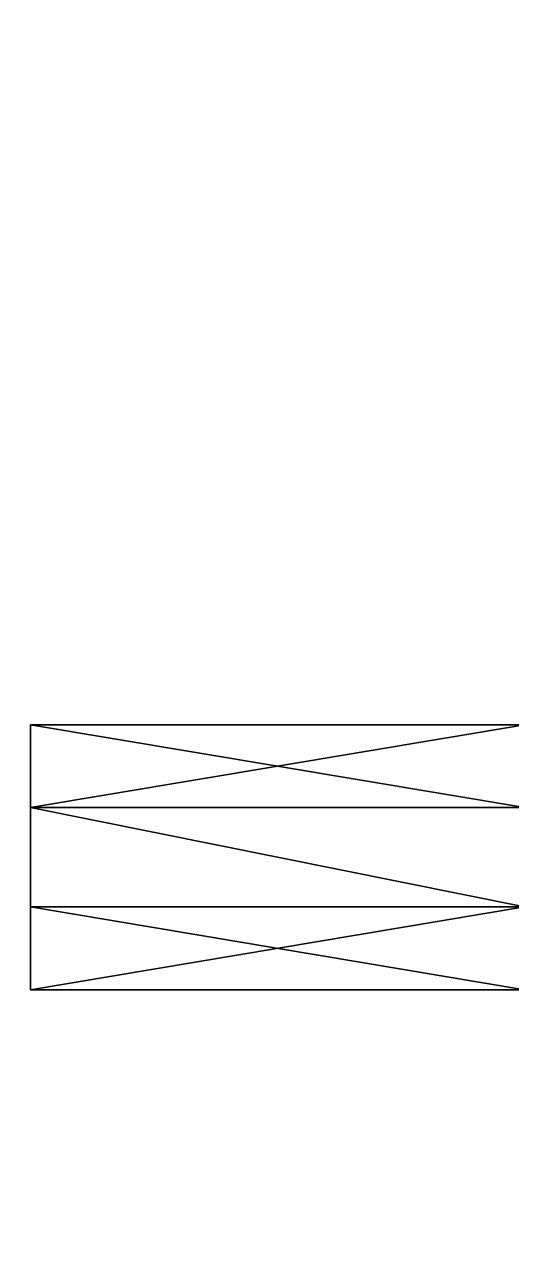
# Model space of a CAD drawing. Extents: x 0 to 2825, y -3457 to 0.
# Drawn here: x 2197.87 to 2212.56, y -2387.14 to -2349.86 of the extents above; entities that cross this region are included whole.
import ezdxf

# ---------------------------------------------------------------- set-up
doc = ezdxf.new("R2010")
doc.units = 0
for name, color, linetype in [('LAYER0', 7, 'CONTINUOUS'), ('LAYER1', 7, 'CONTINUOUS'), ('LAYER328', 7, 'CONTINUOUS'), ('LAYER340', 254, 'CONTINUOUS'), ('LAYER354', 254, 'CONTINUOUS'), ('LAYER36', 253, 'CONTINUOUS'), ('LAYER368', 254, 'CONTINUOUS')]:
    doc.layers.add(name, color=color, linetype=linetype)

msp = doc.modelspace()

# ---------------------------------------------------------------- linework, layer by layer
at = {"layer": 'LAYER0', "invisible_edges": 1}
for points in [[(2825, 0), (0, -3457), (0, 0), (2825, 0)], [(2825, -3457, 5), (0, 0, 5), (0, -3457, 5), (2825, -3457, 5)], [(0, 0, 5), (2825, -3457, 5), (2825, 0, 5), (0, 0, 5)], [(0, -3457), (2825, 0), (2825, -3457), (0, -3457)]]:
    msp.add_3dface(points, dxfattribs=at)
at = {"layer": 'LAYER328', "invisible_edges": 1}
for points in [[(2195, -2132, 5), (2213, -2432, 5), (2195, -2432, 5), (2195, -2132, 5)], [(2213, -2432, 5), (2195, -2132, 5), (2213, -2132, 5), (2213, -2432, 5)], [(2213, -2132, 835), (2195, -2432, 835), (2213, -2432, 835), (2213, -2132, 835)], [(2195, -2432, 835), (2213, -2132, 835), (2195, -2132, 835), (2195, -2432, 835)]]:
    msp.add_3dface(points, dxfattribs=at)
at = {"layer": 'LAYER340'}
for points in [[(2198.05, -2371, 255.5), (2198.05, -2379, 255.5), (2198.05, -2373.5, 258.8301), (2198.05, -2371, 255.5)], [(2198.05, -2371, 255.5), (2198.05, -2376.5, 252.1699), (2198.05, -2379, 255.5), (2198.05, -2371, 255.5)], [(2198.05, -2373.5, 252.1699), (2198.05, -2376.5, 252.1699), (2198.05, -2371, 255.5), (2198.05, -2373.5, 252.1699)], [(2212.95, -2373.5, 258.8301), (2198.05, -2371, 255.5), (2198.05, -2373.5, 258.8301), (2212.95, -2373.5, 258.8301)], [(2212.95, -2371, 255.5), (2198.05, -2371, 255.5), (2212.95, -2373.5, 258.8301), (2212.95, -2371, 255.5)], [(2212.95, -2371, 255.5), (2198.05, -2373.5, 252.1699), (2198.05, -2371, 255.5), (2212.95, -2371, 255.5)], [(2212.95, -2373.5, 252.1699), (2198.05, -2373.5, 252.1699), (2212.95, -2371, 255.5), (2212.95, -2373.5, 252.1699)], [(2198.05, -2373.5, 258.8301), (2198.05, -2379, 255.5), (2198.05, -2376.5, 258.8301), (2198.05, -2373.5, 258.8301)], [(2198.05, -2373.5, 258.8301), (2212.95, -2376.5, 258.8301), (2212.95, -2373.5, 258.8301), (2198.05, -2373.5, 258.8301)], [(2198.05, -2376.5, 258.8301), (2212.95, -2376.5, 258.8301), (2198.05, -2373.5, 258.8301), (2198.05, -2376.5, 258.8301)], [(2198.05, -2373.5, 252.1699), (2212.95, -2376.5, 252.1699), (2198.05, -2376.5, 252.1699), (2198.05, -2373.5, 252.1699)], [(2212.95, -2373.5, 252.1699), (2212.95, -2376.5, 252.1699), (2198.05, -2373.5, 252.1699), (2212.95, -2373.5, 252.1699)], [(2198.05, -2376.5, 258.8301), (2212.95, -2379, 255.5), (2212.95, -2376.5, 258.8301), (2198.05, -2376.5, 258.8301)], [(2198.05, -2379, 255.5), (2212.95, -2379, 255.5), (2198.05, -2376.5, 258.8301), (2198.05, -2379, 255.5)], [(2198.05, -2379, 255.5), (2212.95, -2376.5, 252.1699), (2212.95, -2379, 255.5), (2198.05, -2379, 255.5)], [(2198.05, -2376.5, 252.1699), (2212.95, -2376.5, 252.1699), (2198.05, -2379, 255.5), (2198.05, -2376.5, 252.1699)]]:
    msp.add_3dface(points, dxfattribs=at)
at = {"layer": 'LAYER354'}
for points in [[(2198.05, -2371, 438.5), (2198.05, -2379, 438.5), (2198.05, -2373.5, 441.8301), (2198.05, -2371, 438.5)], [(2198.05, -2371, 438.5), (2198.05, -2376.5, 435.1699), (2198.05, -2379, 438.5), (2198.05, -2371, 438.5)], [(2198.05, -2373.5, 435.1699), (2198.05, -2376.5, 435.1699), (2198.05, -2371, 438.5), (2198.05, -2373.5, 435.1699)], [(2212.95, -2373.5, 441.8301), (2198.05, -2371, 438.5), (2198.05, -2373.5, 441.8301), (2212.95, -2373.5, 441.8301)], [(2212.95, -2371, 438.5), (2198.05, -2371, 438.5), (2212.95, -2373.5, 441.8301), (2212.95, -2371, 438.5)], [(2212.95, -2371, 438.5), (2198.05, -2373.5, 435.1699), (2198.05, -2371, 438.5), (2212.95, -2371, 438.5)], [(2212.95, -2373.5, 435.1699), (2198.05, -2373.5, 435.1699), (2212.95, -2371, 438.5), (2212.95, -2373.5, 435.1699)], [(2198.05, -2373.5, 441.8301), (2198.05, -2379, 438.5), (2198.05, -2376.5, 441.8301), (2198.05, -2373.5, 441.8301)], [(2198.05, -2373.5, 441.8301), (2212.95, -2376.5, 441.8301), (2212.95, -2373.5, 441.8301), (2198.05, -2373.5, 441.8301)], [(2198.05, -2376.5, 441.8301), (2212.95, -2376.5, 441.8301), (2198.05, -2373.5, 441.8301), (2198.05, -2376.5, 441.8301)], [(2198.05, -2373.5, 435.1699), (2212.95, -2376.5, 435.1699), (2198.05, -2376.5, 435.1699), (2198.05, -2373.5, 435.1699)], [(2212.95, -2373.5, 435.1699), (2212.95, -2376.5, 435.1699), (2198.05, -2373.5, 435.1699), (2212.95, -2373.5, 435.1699)], [(2198.05, -2376.5, 441.8301), (2212.95, -2379, 438.5), (2212.95, -2376.5, 441.8301), (2198.05, -2376.5, 441.8301)], [(2198.05, -2379, 438.5), (2212.95, -2379, 438.5), (2198.05, -2376.5, 441.8301), (2198.05, -2379, 438.5)], [(2198.05, -2379, 438.5), (2212.95, -2376.5, 435.1699), (2212.95, -2379, 438.5), (2198.05, -2379, 438.5)], [(2198.05, -2376.5, 435.1699), (2212.95, -2376.5, 435.1699), (2198.05, -2379, 438.5), (2198.05, -2376.5, 435.1699)]]:
    msp.add_3dface(points, dxfattribs=at)
at = {"layer": 'LAYER36', "invisible_edges": 1}
for points in [[(2675, -2452, 835), (2175, -150, 835), (2675, -150, 835), (2675, -2452, 835)], [(2175, -150, 835), (2675, -2452, 835), (2175, -2452, 835), (2175, -150, 835)], [(2175, -2452, 853), (2675, -150, 853), (2175, -150, 853), (2175, -2452, 853)], [(2675, -150, 853), (2175, -2452, 853), (2675, -2452, 853), (2675, -150, 853)]]:
    msp.add_3dface(points, dxfattribs=at)
at = {"layer": 'LAYER368'}
for points in [[(2198.05, -2371, 621.5), (2198.05, -2379, 621.5), (2198.05, -2373.5, 624.8301), (2198.05, -2371, 621.5)], [(2198.05, -2371, 621.5), (2198.05, -2376.5, 618.1699), (2198.05, -2379, 621.5), (2198.05, -2371, 621.5)], [(2198.05, -2373.5, 618.1699), (2198.05, -2376.5, 618.1699), (2198.05, -2371, 621.5), (2198.05, -2373.5, 618.1699)], [(2212.95, -2373.5, 624.8301), (2198.05, -2371, 621.5), (2198.05, -2373.5, 624.8301), (2212.95, -2373.5, 624.8301)], [(2212.95, -2371, 621.5), (2198.05, -2371, 621.5), (2212.95, -2373.5, 624.8301), (2212.95, -2371, 621.5)], [(2212.95, -2371, 621.5), (2198.05, -2373.5, 618.1699), (2198.05, -2371, 621.5), (2212.95, -2371, 621.5)], [(2212.95, -2373.5, 618.1699), (2198.05, -2373.5, 618.1699), (2212.95, -2371, 621.5), (2212.95, -2373.5, 618.1699)], [(2198.05, -2373.5, 624.8301), (2198.05, -2379, 621.5), (2198.05, -2376.5, 624.8301), (2198.05, -2373.5, 624.8301)], [(2198.05, -2373.5, 624.8301), (2212.95, -2376.5, 624.8301), (2212.95, -2373.5, 624.8301), (2198.05, -2373.5, 624.8301)], [(2198.05, -2376.5, 624.8301), (2212.95, -2376.5, 624.8301), (2198.05, -2373.5, 624.8301), (2198.05, -2376.5, 624.8301)], [(2198.05, -2373.5, 618.1699), (2212.95, -2376.5, 618.1699), (2198.05, -2376.5, 618.1699), (2198.05, -2373.5, 618.1699)], [(2212.95, -2373.5, 618.1699), (2212.95, -2376.5, 618.1699), (2198.05, -2373.5, 618.1699), (2212.95, -2373.5, 618.1699)], [(2198.05, -2376.5, 624.8301), (2212.95, -2379, 621.5), (2212.95, -2376.5, 624.8301), (2198.05, -2376.5, 624.8301)], [(2198.05, -2379, 621.5), (2212.95, -2379, 621.5), (2198.05, -2376.5, 624.8301), (2198.05, -2379, 621.5)], [(2198.05, -2379, 621.5), (2212.95, -2376.5, 618.1699), (2212.95, -2379, 621.5), (2198.05, -2379, 621.5)], [(2198.05, -2376.5, 618.1699), (2212.95, -2376.5, 618.1699), (2198.05, -2379, 621.5), (2198.05, -2376.5, 618.1699)]]:
    msp.add_3dface(points, dxfattribs=at)

# ---------------------------------------------------------------- meshes
at = {"layer": 'LAYER1'}
mesh = msp.add_polymesh((5, 2), dxfattribs=at)
for k, corner in enumerate([(2675, -150, 2599), (150, -150, 2599), (2675, -3307, 2599), (2675, -150, 2599), (150, -3307, 2599), (2675, -3307, 2599), (150, -150, 2599), (150, -3307, 2599), (0, 0, 2599), (0, -3457, 2599)]):
    mesh.set_mesh_vertex(divmod(k, 2), corner)

doc.saveas('drawing.dxf')
